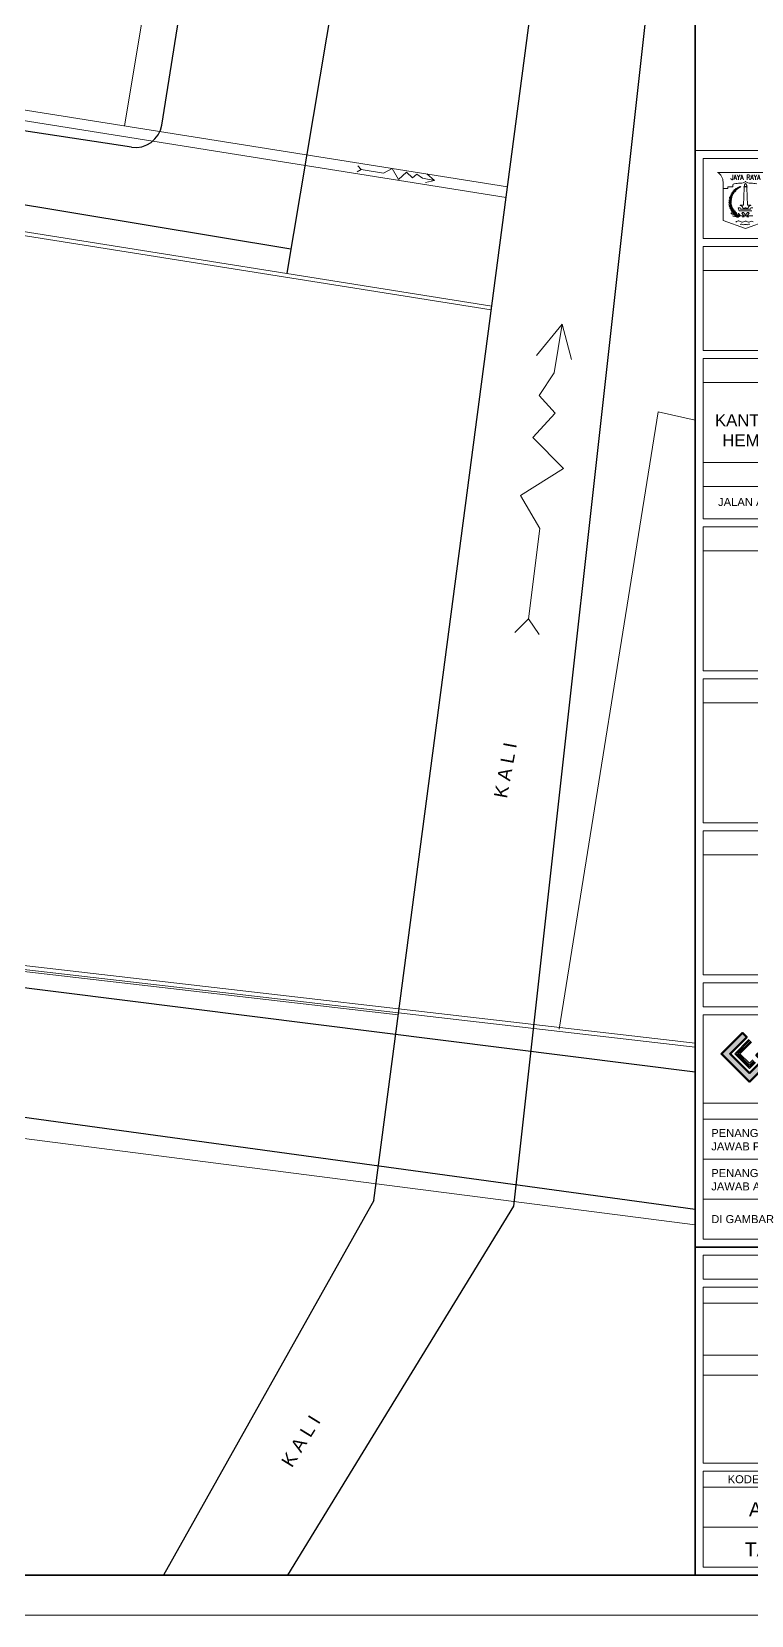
# Model space of a CAD drawing. Header units: millimetres. Extents: x -11 to 1625, y -267 to 180.
# Drawn here: x 1499.9 to 1526.8, y 90.5 to 149.9 of the extents above; entities that cross this region are included whole.
import ezdxf
from ezdxf.enums import TextEntityAlignment as Align

# ---------------------------------------------------------------- set-up
doc = ezdxf.new("R2010")
doc.units = ezdxf.units.MM
for name, color, linetype, lineweight in [('ars', 11, 'Continuous', 5), ('batas jalan', 3, 'Continuous', 25), ('GRS KOP', 1, 'Continuous', 35), ('kali', 2, 'Continuous', 25), ('kop', 7, 'Continuous', 20), ('lan', 7, 'Continuous', 15), ('line', 11, 'Continuous', 5), ('logo', 7, 'Continuous', 50), ('not', 7, 'Continuous', 20), ('PAGAR', 4, 'Continuous', 18)]:
    doc.layers.add(name, color=color, linetype=linetype, lineweight=lineweight)
doc.styles.add('BARU', font='complex.shx')
doc.styles.get("Standard").update_dxf_attribs({"font": 'ARIALUNI.TTF'})

# ---------------------------------------------------------------- blocks, each defined once
blk = doc.blocks.new('logo granitindo baru')
at = {"layer": 'logo'}
for points in [[(1.03, 1.463), (0.916, 1.574), (0.366, 1.024), (1.1, 0.289), (1.652, 0.843), (1.392, 1.098), (1.281, 0.987), (1.423, 0.84), (1.102, 0.519), (0.594, 1.025)], [(1.721, 1.576), (1.381, 1.236), (1.771, 0.842), (1.341, 0.407), (1.454, 0.294), (2.001, 0.844), (1.609, 1.237), (1.835, 1.464)]]:
    blk.add_hatch(color=8, dxfattribs=at).paths.add_polyline_path(points)
blk.add_lwpolyline([(1.03, 1.463), (0.916, 1.574), (0.366, 1.024), (1.1, 0.289), (1.652, 0.843), (1.392, 1.098), (1.281, 0.987), (1.423, 0.84), (1.102, 0.519), (0.594, 1.025), (1.03, 1.463), (0.916, 1.574)], dxfattribs=at)
at = {"layer": 'logo', "lineweight": 13}
for points in [[(1.089, 1.403), (0.713, 1.026), (1.101, 0.638), (1.258, 0.794)], [(1.112, 1.38), (0.759, 1.026), (1.101, 0.683), (1.235, 0.817)], [(1.134, 1.357), (0.803, 1.026), (1.101, 0.728), (1.213, 0.839)], [(1.157, 1.334), (0.85, 1.026), (1.101, 0.775), (1.189, 0.863)]]:
    blk.add_lwpolyline(points, dxfattribs=at)
at = {"layer": 'logo', "lineweight": 0}
blk.add_lwpolyline([(1.721, 1.576), (1.381, 1.236), (1.771, 0.842), (1.341, 0.407), (1.454, 0.294), (2.001, 0.844), (1.609, 1.237), (1.835, 1.464), (1.721, 1.576)], dxfattribs=at)
at = {"layer": 'logo', "insert": (2.134, 1.589), "char_height": 0.4, "width": 7.66452, "attachment_point": 1}
blk.add_mtext('{\\fTimes New Roman|b0|i0|c0|p18;PT. \\fCityBlueprint|b0|i0|c2|p2;\\W1.5;GRANITINDO \\fTimes New Roman|b0|i0|c0|p18;\\W1;Cipta Sejati}', dxfattribs=at)
at = {"layer": 'logo', "insert": (2.134, 0.975), "char_height": 0.1, "attachment_point": 1}
blk.add_mtext_dynamic_manual_height_columns('{\\f@Arial Unicode MS|b0|i0|c0|p34;\\H1.4x;\\W1.2;KONSULTAN STUDI - PERENCANA - PENGAWAS - MANAJEMEN\\fTimes New Roman|b0|i0|c0|p18;\\P\\pt0.9;\\H0.71429x;\\W1;Domisili ^I: Gedung Graha Arsa Lt. 4 Jl.Siaga Raya No. 31, Pejaten Barat, Jakarta Selatan 12510\\PStudio I ^I: Jl. Batu I No. 36A, Pejaten Timur, Jakarta Selatan 12510 Tlp. 021 - 71082879 Fax. 021 - 7972072\\PStudio II          : Jl. Sawo Raya No. 4 Rawamangun, Jakarta Timur 13220 Telp / Fax. 021 - 4717152}', width=9.56937, gutter_width=0, heights=[1.67], dxfattribs=at)
blk = doc.blocks.new('kop')
at = {"layer": 'ars'}
for centre, radius, start, end in [((74.278, 35.315), 0.405, 114.0856, 237.6325), ((74.012, 35.589), 0.0488, 133.8416, 198.303), ((73.932, 35.609), 0.0488, 313.8416, 18.303), ((74.036, 35.612), 0.0439, 126.6239, 191.0853), ((73.967, 35.639), 0.0439, 306.6239, 11.0853), ((74.026, 35.575), 0.0439, 74.9043, 139.3657), ((74.005, 35.646), 0.0439, 254.9043, 319.3657), ((74, 35.656), 0.0352, 303.961, 8.4223), ((74.054, 35.632), 0.0352, 123.961, 188.4223), ((74.045, 35.603), 0.0352, 72.2414, 136.7027), ((74.03, 35.66), 0.0352, 252.2414, 316.7027), ((74.027, 35.676), 0.0352, 297.7406, 2.2019), ((74.078, 35.647), 0.0352, 117.7406, 182.2019), ((74.066, 35.619), 0.0352, 66.021, 130.4823), ((74.057, 35.677), 0.0352, 246.021, 310.4823), ((74.097, 35.661), 0.0281, 113.4007, 177.862), ((74.058, 35.688), 0.0281, 293.4007, 357.862), ((74.086, 35.64), 0.0281, 61.6811, 126.1424), ((74.082, 35.687), 0.0281, 241.6811, 306.1424), ((74.082, 35.701), 0.0281, 293.4007, 357.862), ((74.121, 35.674), 0.0281, 113.4007, 177.862), ((74.11, 35.653), 0.0281, 61.6811, 126.1424), ((74.106, 35.7), 0.0281, 241.6811, 306.1424), ((74.117, 35.713), 0.0281, 260.9368, 325.3982), ((74.136, 35.669), 0.0281, 80.9368, 145.3982), ((73.816, 35.253), 0.061, 2.2926, 66.7539), ((73.901, 35.312), 0.061, 182.2926, 246.7539), ((73.829, 35.191), 0.061, 12.6628, 77.1241), ((73.902, 35.264), 0.061, 192.6628, 257.1241), ((73.906, 35.362), 0.061, 172.3995, 236.8608), ((73.812, 35.319), 0.061, 352.3995, 56.8608), ((73.916, 35.414), 0.061, 164.619, 229.0804), ((73.817, 35.384), 0.061, 344.619, 49.0804), ((73.933, 35.316), 0.061, 120.6799, 185.1412), ((73.842, 35.364), 0.061, 300.6799, 5.1412), ((73.923, 35.456), 0.0488, 158.8649, 223.3262), ((73.936, 35.271), 0.061, 130.573, 195.0343), ((73.852, 35.424), 0.061, 292.8994, 357.3608), ((73.937, 35.365), 0.061, 112.8994, 177.3608), ((73.842, 35.44), 0.0488, 338.8649, 43.3262), ((73.837, 35.302), 0.061, 310.573, 15.0343), ((73.943, 35.23), 0.061, 140.9432, 205.4045), ((73.873, 35.469), 0.0488, 287.1453, 351.6066), ((73.935, 35.415), 0.0488, 107.1453, 171.6066), ((73.841, 35.243), 0.061, 320.9432, 25.4045), ((73.942, 35.493), 0.0488, 150.2996, 214.761), ((73.957, 35.19), 0.061, 140.9432, 205.4045), ((73.859, 35.489), 0.0488, 330.2996, 34.761), ((73.948, 35.451), 0.0488, 98.58, 163.0414), ((73.894, 35.513), 0.0488, 278.58, 343.0414), ((73.854, 35.203), 0.061, 320.9432, 25.4045), ((73.961, 35.528), 0.0488, 145.7989, 210.2603), ((73.879, 35.531), 0.0488, 325.7989, 30.2603), ((73.916, 35.552), 0.0488, 274.0793, 338.5407), ((73.965, 35.485), 0.0488, 94.0793, 158.5407), ((73.985, 35.56), 0.0488, 139.3679, 203.8292), ((73.904, 35.572), 0.0488, 319.3679, 23.8292), ((73.984, 35.517), 0.0488, 87.6483, 152.1096), ((73.943, 35.589), 0.0488, 267.6483, 332.1096), ((74.007, 35.547), 0.0488, 82.122, 146.5834), ((73.973, 35.622), 0.0488, 262.122, 326.5834), ((73.907, 35.225), 0.061, 200.2151, 264.6765), ((73.844, 35.143), 0.061, 20.2151, 84.6765), ((73.921, 35.183), 0.061, 206.1601, 270.6214), ((73.867, 35.095), 0.061, 26.1601, 90.6214), ((73.941, 35.145), 0.061, 208.508, 272.9693), ((73.891, 35.055), 0.061, 28.508, 92.9693), ((73.921, 35.015), 0.061, 40.0311, 104.4924), ((73.953, 35.113), 0.061, 220.0311, 284.4924), ((73.974, 35.153), 0.061, 146.9028, 211.3642), ((73.871, 35.155), 0.061, 326.9028, 31.3642), ((73.956, 34.978), 0.061, 49.2006, 113.662), ((73.971, 35.08), 0.061, 229.2006, 293.662), ((73.997, 35.115), 0.061, 146.6953, 211.1566), ((73.893, 35.117), 0.061, 326.6953, 31.1566), ((74.021, 35.084), 0.061, 144.8635, 209.3249), ((73.918, 35.089), 0.061, 324.8635, 29.3249), ((73.99, 34.949), 0.061, 44.4223, 108.8836), ((74.014, 35.049), 0.061, 224.4223, 288.8836), ((74.049, 35.054), 0.061, 144.4903, 208.9516), ((73.946, 35.059), 0.061, 324.4903, 28.9516), ((74.08, 35.031), 0.061, 156.1803, 220.6416), ((73.978, 35.016), 0.061, 336.1803, 40.6416)]:
    blk.add_arc(centre, radius, start, end, dxfattribs=at)
at = {"layer": 'GRS KOP'}
for p, q in [((73, 1), (73, 54)), ((73, 9.2), (83, 9.2))]:
    blk.add_line(p, q, dxfattribs=at)
blk.add_lwpolyline([(1, 54), (83, 54), (83, 1), (1, 1)], close=True, dxfattribs=at)
at = {"layer": 'kop'}
for p, q in [((83, 36.6), (73, 36.6)), ((73.2, 34.4), (73.2, 36.4)), ((82.8, 36.4), (73.2, 36.4)), ((82.8, 34.4), (73.2, 34.4)), ((73.2, 31.6), (73.2, 34.2)), ((82.8, 34.2), (73.2, 34.2)), ((82.8, 33.6), (73.2, 33.6)), ((82.8, 31.6), (73.2, 31.6)), ((73.2, 27.4), (73.2, 31.4)), ((82.8, 31.4), (73.2, 31.4)), ((82.8, 30.8), (73.2, 30.8)), ((82.8, 28.8), (73.2, 28.8)), ((82.8, 28.2), (73.2, 28.2)), ((82.8, 27.4), (73.2, 27.4)), ((73.2, 23.6), (73.2, 27.2)), ((82.8, 27.2), (73.2, 27.2)), ((82.8, 26.6), (73.2, 26.6)), ((82.8, 23.6), (73.2, 23.6)), ((73.2, 19.8), (73.2, 23.4)), ((82.8, 23.4), (73.2, 23.4)), ((82.8, 22.8), (73.2, 22.8)), ((82.8, 19.8), (73.2, 19.8)), ((73.2, 16), (73.2, 19.6)), ((82.8, 19.6), (73.2, 19.6)), ((82.8, 19), (73.2, 19)), ((82.8, 16), (73.2, 16)), ((73.2, 9.4), (73.2, 15)), ((82.8, 15), (73.2, 15)), ((82.8, 12.8), (73.2, 12.8)), ((82.8, 12.4), (73.2, 12.4)), ((73.2, 12.4), (73.2, 11.4)), ((82.8, 11.4), (73.2, 11.4)), ((82.8, 10.4), (73.2, 10.4)), ((82.8, 9.4), (73.2, 9.4)), ((73.2, 7.8), (82.8, 7.8)), ((73.2, 6.5), (82.8, 6.5)), ((73.2, 6), (82.8, 6)), ((73.2, 3.2), (82.8, 3.2)), ((73.2, 2.2), (82.8, 2.2))]:
    blk.add_line(p, q, dxfattribs=at)
at = {"layer": 'kop', "color": 5}
for p, q in [((74.955, 36.05), (73.555, 36.05)), ((73.695, 35.81), (73.695, 34.85)), ((73.695, 35.65), (73.815, 35.65)), ((73.815, 35.69), (73.815, 35.65)), ((73.815, 35.69), (73.935, 35.69)), ((73.935, 35.73), (73.935, 35.69)), ((73.695, 34.85), (74.255, 34.65)), ((74.225, 34.95), (74.171, 35.022)), ((74.255, 34.986), (74.203, 35.046)), ((74.225, 34.95), (74.21, 34.93)), ((74.255, 34.986), (74.307, 35.046)), ((74.255, 34.65), (74.815, 34.85)), ((74.285, 34.95), (74.339, 35.022)), ((74.285, 34.95), (74.3, 34.93))]:
    blk.add_line(p, q, dxfattribs=at)
at = {"layer": 'kop', "color": 7}
for p, q in [((74.205, 35.69), (74.305, 35.69)), ((74.225, 35.67), (74.205, 35.23)), ((74.235, 35.698), (74.275, 35.698)), ((74.285, 35.67), (74.305, 35.23)), ((74.124, 35.23), (74.124, 35.228)), ((74.124, 35.23), (74.205, 35.23)), ((74.124, 35.228), (74.129, 35.228)), ((74.305, 35.23), (74.386, 35.23)), ((74.381, 35.228), (74.386, 35.228)), ((74.386, 35.23), (74.386, 35.228)), ((74.075, 35.17), (74.124, 35.17)), ((74.075, 35.17), (74.095, 35.09)), ((74.095, 35.09), (74.415, 35.09)), ((74.124, 35.17), (74.134, 35.13)), ((74.134, 35.13), (74.376, 35.13)), ((74.195, 35.15), (74.235, 35.15)), ((74.275, 35.15), (74.315, 35.15)), ((74.376, 35.13), (74.386, 35.17)), ((74.386, 35.17), (74.435, 35.17)), ((0, 0), (84, 0))]:
    blk.add_line(p, q, dxfattribs=at)
for points in [[(74.235, 35.698), (74.233, 35.701), (74.231, 35.704), (74.229, 35.707), (74.228, 35.71), (74.227, 35.713), (74.227, 35.715), (74.226, 35.718), (74.226, 35.72), (74.226, 35.723), (74.226, 35.725), (74.226, 35.728), (74.226, 35.731), (74.226, 35.733), (74.227, 35.736), (74.228, 35.738), (74.229, 35.741), (74.23, 35.743), (74.232, 35.746), (74.234, 35.749), (74.236, 35.753), (74.24, 35.758), (74.244, 35.763), (74.249, 35.77), (74.255, 35.778)], [(74.275, 35.698), (74.277, 35.701), (74.279, 35.704), (74.281, 35.707), (74.282, 35.71), (74.283, 35.713), (74.283, 35.715), (74.284, 35.718), (74.284, 35.72), (74.284, 35.723), (74.284, 35.725), (74.284, 35.728), (74.284, 35.731), (74.284, 35.733), (74.283, 35.736), (74.282, 35.738), (74.281, 35.741), (74.28, 35.743), (74.278, 35.746), (74.276, 35.749), (74.274, 35.753), (74.27, 35.758), (74.266, 35.763), (74.261, 35.77), (74.255, 35.778)]]:
    blk.add_lwpolyline(points, dxfattribs=at)
at = {"layer": 'kop', "color": 1}
blk.add_lwpolyline([(74.07, 34.97), (74.44, 34.97)], close=True, dxfattribs=at)
at = {"layer": 'kop', "color": 5}
for points in [[(74.21, 34.97), (74.18, 34.93)], [(74.3, 34.97), (74.33, 34.93)]]:
    blk.add_lwpolyline(points, dxfattribs=at)
at = {"layer": 'kop'}
for points in [[(73.2, 15.2), (82.8, 15.2), (82.8, 15.8), (73.2, 15.8)], [(73.2, 8.4), (82.8, 8.4), (82.8, 9), (73.2, 9)], [(73.2, 3.8), (82.8, 3.8), (82.8, 8.2), (73.2, 8.2)], [(73.2, 1.2), (82.8, 1.2), (82.8, 3.6), (73.2, 3.6)]]:
    blk.add_lwpolyline(points, close=True, dxfattribs=at)
at = {"layer": 'kop', "color": 5}
for centre, radius, start, end in [((73.419, 35.81), 0.276, 0, 60.5129), ((73.975, 35.73), 0.04, 90, 180), ((74.187, 35.034), 0.02, 36.8699, 216.8699), ((74.323, 35.034), 0.02, 323.1301, 143.1301)]:
    blk.add_arc(centre, radius, start, end, dxfattribs=at)
at = {"layer": 'kop', "color": 7}
for centre, radius, start, end in [((74.198, 35.663), 0.0283, 15, 75), ((74.312, 35.663), 0.0283, 105, 165), ((74.079, 35.119), 0.12, 15, 65.3894), ((74.431, 35.119), 0.12, 114.6106, 165), ((74.255, 35.15), 0.02, 0, 180)]:
    blk.add_arc(centre, radius, start, end, dxfattribs=at)
at = {"layer": 'kop', "color": 1}
blk.add_arc((74.07, 34.986), 0.016, 237.6325, 270, dxfattribs=at)
at = {"layer": 'kop', "color": 5}
for points in [[(74.255, 35.83), (74.232, 35.807), (74.2, 35.793), (74.12, 35.782), (74.046, 35.777), (73.975, 35.77)], [(74.255, 35.83), (74.278, 35.807), (74.31, 35.793), (74.39, 35.782), (74.464, 35.777), (74.535, 35.77)], [(74.023, 34.99), (74.006, 34.984), (73.974, 34.992), (73.925, 35.01), (73.891, 35.041)], [(74.038, 34.971), (74.016, 34.967), (73.997, 34.959), (73.964, 34.956), (73.932, 34.964)], [(74.082, 34.965), (74.066, 34.956), (74.034, 34.952), (74.006, 34.952), (73.992, 34.948)], [(74.015, 34.807), (74.089, 34.844), (74.162, 34.807), (74.249, 34.833), (74.326, 34.809), (74.4, 34.83), (74.45, 34.817)], [(74.125, 34.97), (74.104, 34.959), (74.093, 34.947), (74.051, 34.932), (74.033, 34.937)], [(74.113, 34.984), (74.085, 34.986), (74.071, 34.993), (74.051, 34.993)], [(74.125, 34.97), (74.112, 34.996), (74.085, 35.02), (74.081, 35.031)], [(74.12, 34.747), (74.16, 34.759), (74.204, 34.744), (74.255, 34.753), (74.3, 34.744), (74.332, 34.758), (74.357, 34.749)]]:
    blk.add_spline(points, degree=3, dxfattribs=at)
at = {"xscale": 0.9500000000000455, "yscale": 0.9500000000000455, "zscale": 0.9500000000000455}
blk.add_blockref('logo granitindo baru', (73.307, 13.056), dxfattribs=at)
at = {"layer": 'kop', "color": 5, "style": 'BARU', "width": 0.9}
blk.add_text('JAYA RAYA', height=0.12, dxfattribs=at).set_placement((74.255, 35.93), align=Align.MIDDLE)
at = {"layer": 'kop'}
for s, height, p in [('JALAN ARABIKA 3 PONDOK KOPI, DURENSAWIT, JAKARTA TIMUR', 0.2, (77.986, 27.8)), ('KODE GAMBAR', 0.2, (74.85, 3.4)), ('ARS', 0.35, (74.844, 2.65)), ('TAHUN ANGGARAN', 0.35, (76.545, 1.65))]:
    blk.add_text(s, height=height, dxfattribs=at).set_placement(p, align=Align.MIDDLE)
at = {"layer": 'kop', "insert": (73.464, 30.51), "char_height": 0.3, "attachment_point": 1}
blk.add_mtext_dynamic_manual_height_columns('\\pi1.446;PERENCANAAN REHAB TOTAL \\P\\pi0.026798;KANTOR LURAH PONDOK KOPI BERKONSEP \\P\\pi0.21087;HEMAT ENERGI DAN RAMAH LINGKUNGAN', width=9.06362, gutter_width=1.5, heights=[0], dxfattribs=at)
at = {"layer": 'kop', "char_height": 0.2, "attachment_point": 1}
for s, insert, width in [('PENANGGUNG\\PJAWAB PERENCANA', (73.4, 12.15), 8.33062), ('PENANGGUNG\\PJAWAB ARSITEKTUR', (73.4, 11.15), 8.79211), ('DI GAMBAR', (73.4, 10), 7.59768)]:
    blk.add_mtext(s, dxfattribs=dict(at, insert=insert, width=width))
at = {"layer": 'kop', "style": 'BARU', "flags": 4}
for p, height in [((73.8, 5.4), 0.35), ((80.303, 5.382), 0.25), ((73.8, 4.9), 0.35), ((80.303, 4.882), 0.25), ((73.8, 4.4), 0.35), ((80.303, 4.382), 0.25)]:
    blk.add_attdef('-', p, '', height=height, dxfattribs=at)
at = {"layer": 'kop', "flags": 4}
for tag, p in [('AR-00', (78.057, 2.648)), ('00', (81.238, 2.647))]:
    blk.add_attdef(tag, text='', height=0.35, dxfattribs=at).set_placement(p, align=Align.MIDDLE)

msp = doc.modelspace()

# ---------------------------------------------------------------- linework, layer by layer
at = {"layer": 'batas jalan'}
for p, q in [((1504.7267308, 146.3525916), (1508.7534859, 171.5000005)), ((1514.0539879, 168.4054124), (1509.4114976, 140.7957926)), ((1509.5628843, 141.6961132), (1435.8233847, 153.9564222)), ((1503.58881, 145.5220934), (1454.6069366, 152.9787747)), ((1484.6622167, 115.9029511), (1524.714162, 110.8628506)), ((1524.714162, 105.7052769), (1478.9781261, 111.9764838))]:
    msp.add_line(p, q, dxfattribs=at)
msp.add_arc((1503.7393096, 146.5107035), 1, 261.344122212, 350.902681659, dxfattribs=at)
at = {"layer": 'kali'}
for p, q in [((1512.6681986, 106.0447433), (1520.3552015, 164.3247843)), ((1517.9193784, 105.8362362), (1523.7174598, 158.0642307)), ((1512.6681986, 106.0447433), (1504.7935074, 92.0000005)), ((1509.4502163, 92.0000005), (1517.9193784, 105.8362362))]:
    msp.add_line(p, q, dxfattribs=at)
at = {"layer": 'lan'}
msp.add_line((1513.5866187, 113.0078679), (1484.7577357, 116.3402421), dxfattribs=at)
at = {"layer": 'line'}
for p, q in [((1503.3311964, 146.3214377), (1507.5488976, 171.5078417)), ((1517.6790472, 144.0351619), (1454.7551972, 154.0618394)), ((1517.6267222, 143.6384533), (1454.3886951, 153.7151937)), ((1512.0746115, 144.8203002), (1512.1987752, 144.6882933)), ((1512.1987752, 144.6882933), (1512.0465761, 144.5938083)), ((1512.1987752, 144.6882933), (1513.0401011, 144.5527366)), ((1513.0401011, 144.5527366), (1513.3561948, 144.7220662)), ((1513.3561948, 144.7220662), (1513.5950394, 144.3106029)), ((1513.5950394, 144.3106029), (1513.8933481, 144.5888966)), ((1513.8933481, 144.5888966), (1514.1156369, 144.3706419)), ((1514.1156369, 144.3706419), (1514.2857309, 144.5153685)), ((1514.2857309, 144.5153685), (1514.4920596, 144.3671625)), ((1514.4920596, 144.3671625), (1514.947063, 144.2773452)), ((1514.947063, 144.2773452), (1514.6120819, 144.201273)), ((1514.6623812, 144.5258552), (1514.947063, 144.2773452)), ((1518.7719773, 137.7202515), (1519.7253408, 138.8932444)), ((1519.4303234, 137.0617184), (1519.7253408, 138.8932444)), ((1519.7253408, 138.8932444), (1520.0765805, 137.5648547)), ((1518.8669013, 136.2160585), (1519.4303234, 137.0617184)), ((1519.4693856, 135.5564699), (1518.8669013, 136.2160585)), ((1518.628188, 134.6371519), (1519.4693856, 135.5564699)), ((1519.6171055, 112.4617936), (1523.3189424, 135.6017932)), ((1523.3189424, 135.6017932), (1524.714162, 135.2957332)), ((1519.7826527, 133.4838178), (1518.628188, 134.6371519)), ((1518.1714292, 132.4711286), (1519.7826527, 133.4838178)), ((1518.8928098, 131.2313649), (1518.1714292, 132.4711286)), ((1518.4693122, 127.8490688), (1518.8928098, 131.2313649)), ((1517.959084, 127.3341449), (1518.4693122, 127.8490688)), ((1518.4693122, 127.8490688), (1518.8684359, 127.2539452)), ((1524.714162, 105.1357976), (1470.9367397, 112.0488795))]:
    msp.add_line(p, q, dxfattribs=at)
at = {"layer": 'PAGAR'}
for p, q in [((1517.0705358, 139.4207277), (1489.9150051, 143.7478588)), ((1517.0901577, 139.5694935), (1489.9431366, 143.8952686)), ((1524.714162, 111.7971177), (1484.7011279, 116.4222848)), ((1524.714162, 111.9481165), (1484.718352, 116.5712927))]:
    msp.add_line(p, q, dxfattribs=at)

# ---------------------------------------------------------------- block references
at = {"layer": 'kop', "xscale": 1.5, "yscale": 1.5, "zscale": 1.5}
msp.add_blockref('kop', (1415.214162, 90.5000005), dxfattribs=at)

# ---------------------------------------------------------------- texts
at = {"layer": 'not', "char_height": 0.5, "attachment_point": 1}
for insert, rotation in [((1517.1453378, 121.0838768), 79.518807636), ((1509.1214392, 96.1787073), 58.353055736)]:
    msp.add_mtext_dynamic_manual_height_columns('\\pi0.10429;K A L I', width=2.190504275, gutter_width=12.5, heights=[0], dxfattribs=dict(at, insert=insert, rotation=rotation))

doc.saveas('drawing.dxf')
